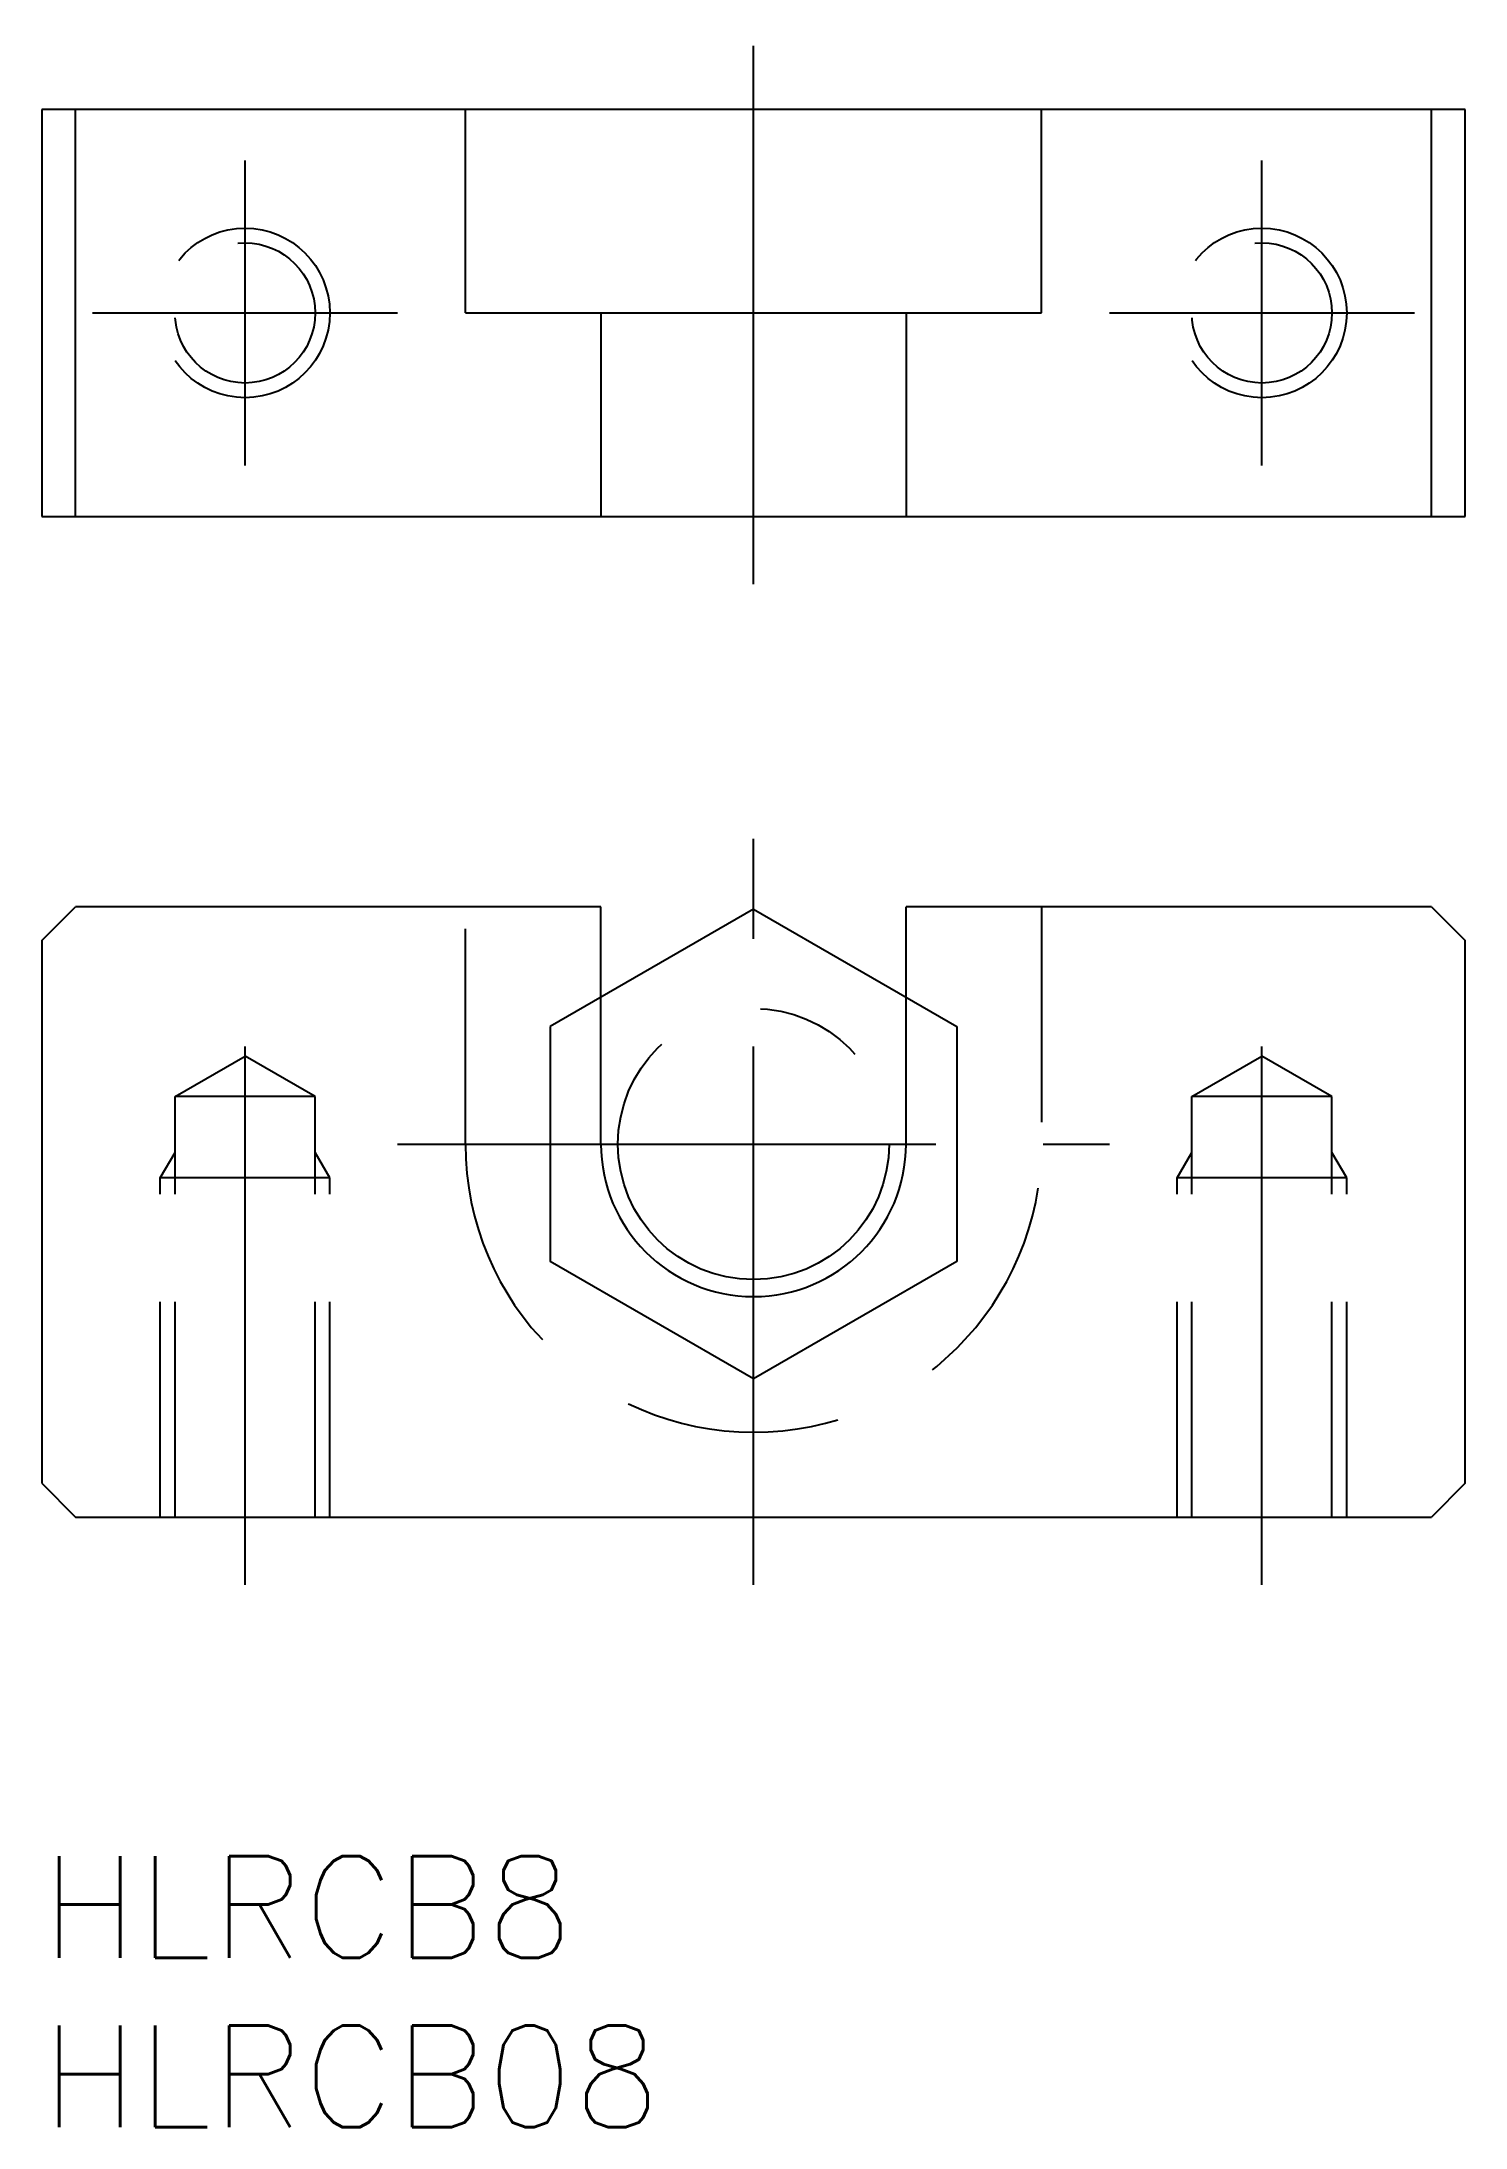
# Model space of a CAD drawing. Extents: x 0 to 42, y -8 to 53.5.
import ezdxf

# ---------------------------------------------------------------- set-up
doc = ezdxf.new("R2010")
doc.units = 0
doc.header["$LTSCALE"] = 0.5
for name, pattern in [('CENTER', [50.8, 31.75, -6.35, 6.35, -6.35]), ('DASHED', [19.05, 12.7, -6.35]), ('PHANTOM', [63.5, 31.75, -6.35, 6.35, -6.35, 6.35, -6.35])]:
    doc.linetypes.add(name, pattern=pattern)
for name, color, linetype in [('MSM_CENTER', 1, 'CENTER'), ('MSM_CONTINUOUS', 7, 'CONTINUOUS'), ('MSM_DASHED', 4, 'DASHED'), ('MSM_IMAGINARY', 6, 'PHANTOM'), ('MSM_PART_NUMBER', 7, 'CONTINUOUS')]:
    doc.layers.add(name, color=color, linetype=linetype)
doc.styles.get("Standard").update_dxf_attribs({"font": 'txt.shx', "height": 3, "bigfont": 'bigfont.shx'})

# ---------------------------------------------------------------- blocks, each defined once
blk = doc.blocks.new('*U3')
at = {"layer": 'MSM_PART_NUMBER'}
blk.add_text('HLRCB8', height=3, dxfattribs=at).set_placement((0, -3))
blk = doc.blocks.new('*U4')
at = {"layer": 'MSM_PART_NUMBER'}
blk.add_text('HLRCB08', height=3, dxfattribs=at).set_placement((0, -8))

msp = doc.modelspace()

# ---------------------------------------------------------------- linework, layer by layer
at = {"layer": 'MSM_CENTER'}
for p, q in [((21, 37.513), (21, 53.513)), ((6, 41.013), (6, 50.013)), ((36, 41.013), (36, 50.013)), ((1.5, 45.513), (10.5, 45.513)), ((31.5, 45.513), (40.5, 45.513)), ((21, 8), (21, 30)), ((6, 8), (6, 25.593)), ((36, 8), (36, 25.593)), ((10.5, 21), (31.5, 21))]:
    msp.add_line(p, q, dxfattribs=at)
at = {"layer": 'MSM_CONTINUOUS'}
for p, q in [((42, 51.513), (0, 51.513)), ((0, 51.513), (0, 39.513)), ((1, 39.513), (1, 51.513)), ((12.5, 45.513), (12.5, 51.513)), ((29.5, 45.513), (29.5, 51.513)), ((41, 39.513), (41, 51.513)), ((42, 39.513), (42, 51.513)), ((12.5, 45.513), (29.5, 45.513)), ((16.5, 45.513), (16.5, 39.513)), ((25.5, 45.513), (25.5, 39.513)), ((0, 39.513), (42, 39.513)), ((0, 27), (1, 28)), ((16.5, 28), (1, 28)), ((16.5, 21), (16.5, 28)), ((41, 28), (25.5, 28)), ((25.5, 21), (25.5, 28)), ((41, 28), (42, 27)), ((0, 27), (0, 11)), ((42, 11), (42, 27)), ((0, 11), (1, 10)), ((42, 11), (41, 10)), ((1, 10), (41, 10))]:
    msp.add_line(p, q, dxfattribs=at)
msp.add_arc((21, 21), 4.5, 180, 0, dxfattribs=at)
at = {"layer": 'MSM_DASHED'}
for p, q in [((12.5, 21), (12.5, 28)), ((29.5, 28), (29.5, 21)), ((3.933, 22.4), (6, 23.593)), ((8.067, 22.4), (6, 23.593)), ((33.933, 22.4), (36, 23.593)), ((38.067, 22.4), (36, 23.593)), ((3.933, 10), (3.933, 22.4)), ((8.067, 22.4), (3.933, 22.4)), ((8.067, 10), (8.067, 22.4)), ((33.933, 10), (33.933, 22.4)), ((38.067, 22.4), (33.933, 22.4)), ((38.067, 10), (38.067, 22.4)), ((3.5, 20), (3.933, 20.75)), ((8.5, 20), (8.067, 20.75)), ((33.5, 20), (33.933, 20.75)), ((38.5, 20), (38.067, 20.75)), ((3.5, 10), (3.5, 20)), ((8.5, 20), (3.5, 20)), ((8.5, 10), (8.5, 20)), ((33.5, 10), (33.5, 20)), ((38.5, 20), (33.5, 20)), ((38.5, 10), (38.5, 20))]:
    msp.add_line(p, q, dxfattribs=at)
for centre, radius in [((6, 45.513), 2.5), ((36, 45.513), 2.5), ((6, 45.513), 2.067), ((36, 45.513), 2.067)]:
    msp.add_circle(centre, radius, dxfattribs=at)
msp.add_arc((21, 21), 8.5, 180, 0, dxfattribs=at)
at = {"layer": 'MSM_IMAGINARY'}
for p, q in [((21, 27.928), (15, 24.464)), ((21, 27.928), (27, 24.464)), ((15, 24.464), (15, 17.536)), ((27, 24.464), (27, 17.536)), ((21, 14.072), (15, 17.536)), ((27, 17.536), (21, 14.072))]:
    msp.add_line(p, q, dxfattribs=at)
msp.add_circle((21, 21), 4, dxfattribs=at)

# ---------------------------------------------------------------- block references
at = {"layer": 'MSM_CONTINUOUS'}
for name in ['*U3', '*U4']:
    msp.add_blockref(name, (0, 0), dxfattribs=at)

doc.saveas('drawing.dxf')
